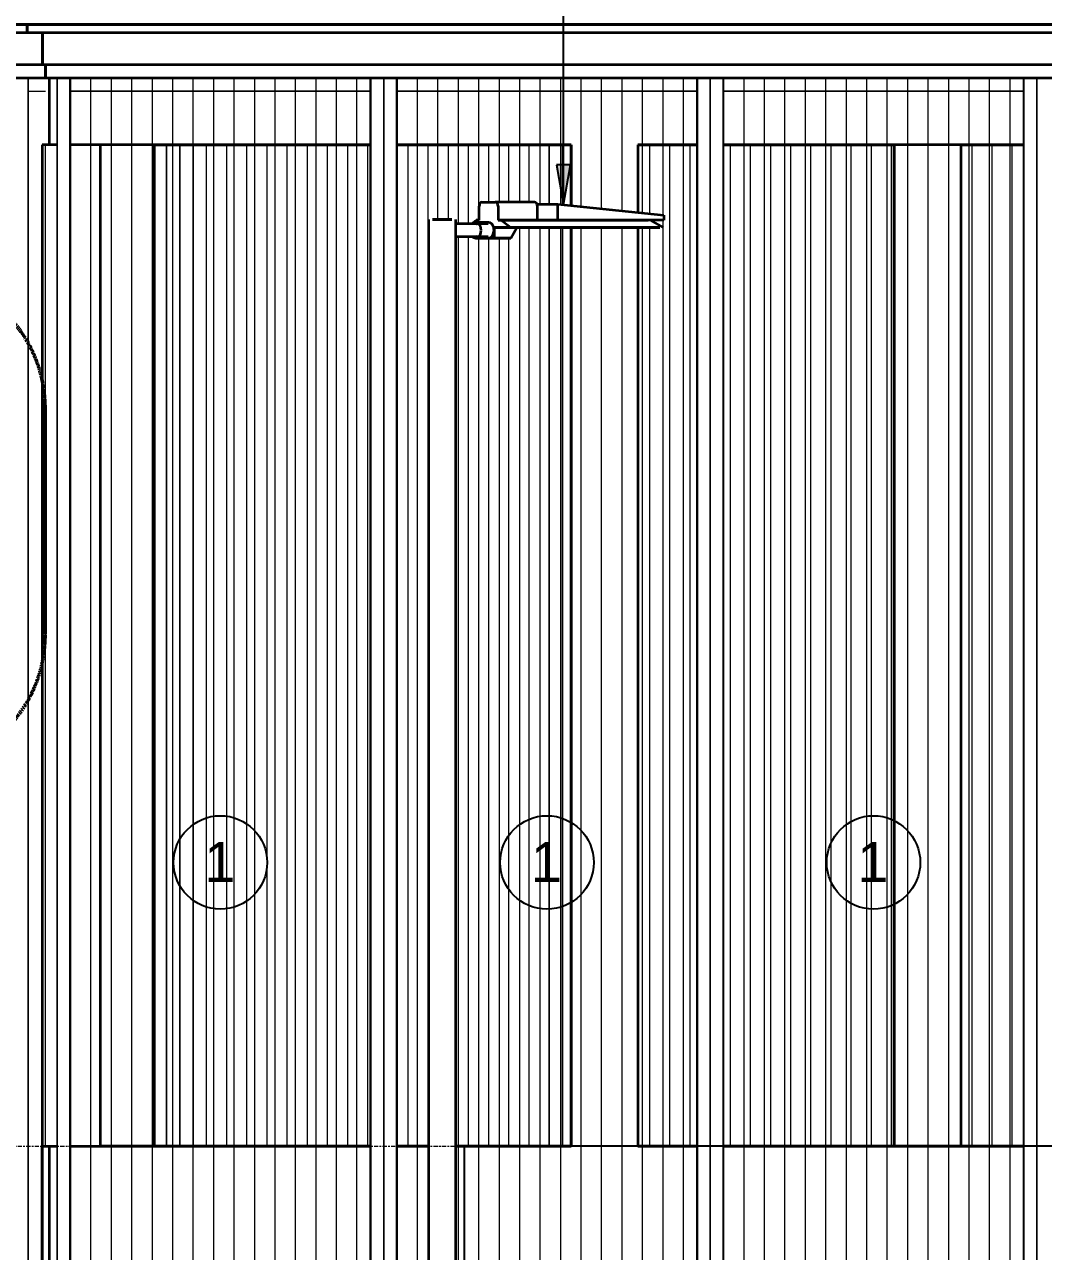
# Model space of a CAD drawing. Header units: millimetres. Extents: x 652554 to 1678317, y -308114 to 170803.
# Drawn here: x 749309 to 753122, y -91575 to -86981 of the extents above; entities that cross this region are included whole.
import ezdxf

# ---------------------------------------------------------------- set-up
doc = ezdxf.new("R2010")
doc.units = ezdxf.units.MM
doc.linetypes.add('Centre', pattern=[31.75, 6.35, -4.7625, 15.875, -4.7625])
doc.linetypes.add('DPA_Hidden 50', pattern=[3, 2, -1])
for name, color, linetype, lineweight in [('A-ANNO-IDEN', 7, 'Continuous', 25), ('A-DETL-GENF', 7, 'Continuous', 35), ('A-FLOR-LEVL', 7, 'Continuous', 9), ('A-GENM', 7, 'Continuous', 9), ('A-GLAZ-CURT', 7, 'Continuous', 9), ('A-GLAZ-CWMG', 7, 'Continuous', 35), ('E-LITE-EQPM', 7, 'Continuous', 35), ('S-BEAM', 7, 'Continuous', 35), ('S-COLS-E', 7, 'Continuous', 35)]:
    doc.layers.add(name, color=color, linetype=linetype, lineweight=lineweight)
doc.styles.add('Arial_2', font='arial.ttf', dxfattribs={"height": 3})

# ---------------------------------------------------------------- blocks, each defined once
blk = doc.blocks.new('PPL-C-AECM-1-PP19-SE-M3-0001_rvt-1-2241-01 ENTRANCE 2 ENLARGED ELEVATION 1')
at = {"layer": 'S-BEAM', "color": 7}
for p, q in [((-630114.3, 113500), (-630114.3, 113750)), ((-630114.3, 113500), (-630141.2, 113500)), ((-630085.4, 113500), (-630114.3, 113500)), ((-629825.6, 113500), (-630035.4, 113500)), ((-629924.7, 113500), (-630035.4, 113500)), ((-628913.4, 113500), (-629924.7, 113500)), ((-628913.4, 113500), (-629825.6, 113500)), ((-629722.3, 113500), (-628913.4, 113500)), ((-629722.3, 113500), (-629676.1, 113500)), ((-629576.1, 113500), (-628913.4, 113500)), ((-628161.9, 113500), (-628813.4, 113500)), ((-628161.9, 113500), (-628813.4, 113500)), ((-628813.4, 113500), (-628161.9, 113500)), ((-628813.4, 113500), (-628243.9, 113500)), ((-627691.4, 113500), (-627911.9, 113500)), ((-627691.4, 113500), (-627911.9, 113500)), ((-627911.9, 113500), (-627691.4, 113500)), ((-627911.9, 113500), (-627691.4, 113500)), ((-626469.4, 113500), (-627591.4, 113500)), ((-626469.4, 113500), (-627591.4, 113500)), ((-627591.4, 113500), (-626953.5, 113500)), ((-627591.4, 113500), (-626953.5, 113500)), ((-626703.5, 113500), (-626469.4, 113500)), ((-626703.5, 113500), (-626469.4, 113500)), ((-630141.2, 109750), (-630114.3, 109750)), ((-630141.2, 109300), (-630141.2, 109750)), ((-630114.3, 109750), (-630085.4, 109750)), ((-630114.3, 109300), (-630114.3, 109750)), ((-630035.4, 109750), (-629825.6, 109750)), ((-630035.4, 109750), (-629924.7, 109750)), ((-628913.4, 109750), (-629924.7, 109750)), ((-629825.6, 109750), (-628913.4, 109750)), ((-629676.1, 109750), (-629722.3, 109750)), ((-629722.3, 109750), (-628913.4, 109750)), ((-628913.4, 109750), (-629576.1, 109750)), ((-628695.3, 109750), (-628813.4, 109750)), ((-628813.4, 109750), (-628695.3, 109750)), ((-628813.4, 109750), (-628695.3, 109750)), ((-628695.3, 109750), (-628813.4, 109750)), ((-628243.9, 109750), (-628593.7, 109750)), ((-628593.7, 109750), (-628161.9, 109750)), ((-628593.7, 109750), (-628161.9, 109750)), ((-628161.9, 109750), (-628593.7, 109750)), ((-627911.9, 109750), (-627691.4, 109750)), ((-627691.4, 109750), (-627911.9, 109750)), ((-627691.4, 109750), (-627911.9, 109750)), ((-627911.9, 109750), (-627691.4, 109750)), ((-627591.4, 109750), (-626469.4, 109750)), ((-626469.4, 109750), (-627591.4, 109750)), ((-626953.5, 109750), (-627591.4, 109750)), ((-627591.4, 109750), (-626953.5, 109750)), ((-626469.4, 109750), (-626703.5, 109750)), ((-626703.5, 109750), (-626469.4, 109750))]:
    blk.add_line(p, q, dxfattribs=at)
at = {"layer": 'S-COLS-E', "color": 7}
for p, q in [((-630141.2, 113500), (-630141.2, 108635)), ((-629924.7, 113500), (-629924.7, 109750)), ((-629722.3, 113500), (-629722.3, 109750)), ((-629722.3, 113500), (-629722.3, 109750)), ((-628161.9, 113500), (-628161.9, 113271.9)), ((-628161.9, 113271.9), (-628161.9, 113500)), ((-627911.9, 113500), (-627911.9, 113245.8)), ((-627911.9, 113500), (-627911.9, 113245.8)), ((-626953.5, 113500), (-626953.5, 109750)), ((-626953.5, 109750), (-626953.5, 113500)), ((-626703.5, 113500), (-626703.5, 109750)), ((-626703.5, 113500), (-626703.5, 109750)), ((-628161.9, 113189.6), (-628161.9, 109750)), ((-628161.9, 109750), (-628161.9, 113189.6)), ((-627911.9, 113189.6), (-627911.9, 109750)), ((-627911.9, 113189.6), (-627911.9, 109750))]:
    blk.add_line(p, q, dxfattribs=at)
blk = doc.blocks.new('DPA_CP_Entrance Louver Grill Vertical Z - Louver Grill Vertical Z-V49-2241-01 ENTRANCE 2 ENLARGED ELEVATION 1')
at = {"layer": 'A-GLAZ-CURT', "color": 7}
for p, q in [((-630794.9, 113750), (-630193.6, 113750)), ((-630219.3, 113750), (-630195.3, 113750)), ((-630193.6, 113750), (-630218.6, 113750)), ((-630195.3, 113750), (-630193.6, 113750)), ((-630195.3, 113750), (-630195.3, 108575)), ((-630193.6, 113750), (-630193.6, 108575)), ((-630128.7, 113750), (-630193.6, 113750)), ((-630193.6, 113750), (-630193.6, 113700)), ((-630193.6, 113700), (-630128.7, 113700)), ((-630128.7, 109750), (-630128.7, 113500)), ((-630085.4, 109750), (-630085.4, 113500))]:
    blk.add_line(p, q, dxfattribs=at)
blk = doc.blocks.new('DPA_CP_Entrance Louver Grill Vertical Z - Louver Grill Vertical Z-18398831-2241-01 ENTRANCE 2 ENLARGED ELEVATION 1')
at = {"layer": 'A-GLAZ-CURT', "color": 7}
for p, q in [((-630085.4, 113750), (-630035.4, 113750)), ((-630085.4, 113750), (-630085.4, 108575)), ((-630035.4, 113750), (-630085.4, 113750)), ((-630085.4, 113750), (-630037.4, 113750)), ((-630085.4, 108575), (-630085.4, 113750)), ((-630085.4, 108575), (-630085.4, 113750)), ((-630085.4, 113700), (-630085.4, 113750)), ((-630085.4, 113750), (-630085.4, 113700)), ((-630085.4, 113750), (-628863.4, 113750)), ((-630085.4, 113750), (-628863.4, 113750)), ((-630037.4, 113750), (-630035.4, 113750)), ((-630037.4, 108575), (-630037.4, 113750)), ((-630037.4, 108575), (-630037.4, 113750)), ((-630035.4, 113750), (-630035.4, 108575)), ((-630035.4, 108575), (-630035.4, 113750)), ((-628913.4, 113750), (-628863.4, 113750)), ((-628913.4, 113750), (-628911.4, 113750)), ((-628863.4, 113750), (-628913.4, 113750)), ((-628913.4, 113750), (-628913.4, 108575)), ((-628913.4, 108575), (-628913.4, 113750)), ((-628911.4, 113750), (-628863.4, 113750)), ((-628911.4, 113750), (-628911.4, 108575)), ((-628911.4, 113750), (-628911.4, 108575)), ((-628863.4, 108575), (-628863.4, 113750)), ((-628863.4, 113750), (-628863.4, 108575)), ((-628863.4, 113750), (-628863.4, 108575)), ((-628863.4, 113700), (-628863.4, 113750)), ((-628863.4, 113750), (-628863.4, 113700)), ((-630035.4, 108635), (-630035.4, 113700)), ((-628913.4, 113700), (-630035.4, 113700)), ((-630035.4, 113700), (-628913.4, 113700)), ((-628913.4, 113700), (-628913.4, 108635)), ((-630085.4, 109750), (-630085.4, 113500)), ((-630035.4, 109750), (-630035.4, 113500)), ((-628913.4, 109750), (-628913.4, 113500)), ((-628863.4, 109750), (-628863.4, 113500))]:
    blk.add_line(p, q, dxfattribs=at)
blk = doc.blocks.new('DPA_CP_Entrance Louver Grill Vertical Z - Louver Grill Vertical Z-V94-2241-01 ENTRANCE 2 ENLARGED ELEVATION 1')
at = {"layer": 'A-GLAZ-CURT', "color": 7}
for p, q in [((-628863.4, 113750), (-628813.4, 113750)), ((-628863.4, 113750), (-628863.4, 108575)), ((-628813.4, 113750), (-628863.4, 113750)), ((-628863.4, 113750), (-628815.4, 113750)), ((-628863.4, 108575), (-628863.4, 113750)), ((-628863.4, 108575), (-628863.4, 113750)), ((-628863.4, 113700), (-628863.4, 113750)), ((-628863.4, 113750), (-628863.4, 113700)), ((-628863.4, 113750), (-627641.4, 113750)), ((-628863.4, 113750), (-627641.4, 113750)), ((-628815.4, 113750), (-628813.4, 113750)), ((-628815.4, 108575), (-628815.4, 113750)), ((-628815.4, 108575), (-628815.4, 113750)), ((-628813.4, 113750), (-628813.4, 108575)), ((-628813.4, 108575), (-628813.4, 113750)), ((-627691.4, 113750), (-627641.4, 113750)), ((-627691.4, 113750), (-627689.4, 113750)), ((-627641.4, 113750), (-627691.4, 113750)), ((-627691.4, 113750), (-627691.4, 108575)), ((-627691.4, 108575), (-627691.4, 113750)), ((-627689.4, 113750), (-627641.4, 113750)), ((-627689.4, 113750), (-627689.4, 108575)), ((-627689.4, 113750), (-627689.4, 108575)), ((-627641.4, 108575), (-627641.4, 113750)), ((-627641.4, 113750), (-627641.4, 108575)), ((-627641.4, 113750), (-627641.4, 108575)), ((-627641.4, 113700), (-627641.4, 113750)), ((-627641.4, 113750), (-627641.4, 113700)), ((-628813.4, 108635), (-628813.4, 113700)), ((-627691.4, 113700), (-628813.4, 113700)), ((-628813.4, 113700), (-627691.4, 113700)), ((-627691.4, 113700), (-627691.4, 108635)), ((-628863.4, 109750), (-628863.4, 113500)), ((-628813.4, 109750), (-628813.4, 113500)), ((-627691.4, 109750), (-627691.4, 113500)), ((-627641.4, 109750), (-627641.4, 113500))]:
    blk.add_line(p, q, dxfattribs=at)
blk = doc.blocks.new('DPA_CP_Entrance Louver Grill Vertical Z - Louver Grill Vertical Z-V95-2241-01 ENTRANCE 2 ENLARGED ELEVATION 1')
at = {"layer": 'A-GLAZ-CURT', "color": 7}
for p, q in [((-626419.4, 113750), (-626369.4, 113750)), ((-626419.4, 113750), (-626419.4, 108575)), ((-626369.4, 113750), (-626419.4, 113750)), ((-626419.4, 113750), (-626371.4, 113750)), ((-626419.4, 108575), (-626419.4, 113750)), ((-626419.4, 108575), (-626419.4, 113750)), ((-626419.4, 113700), (-626419.4, 113750)), ((-626419.4, 113750), (-626419.4, 113700)), ((-626419.4, 113750), (-625197.4, 113750)), ((-626419.4, 113750), (-625197.4, 113750)), ((-626419.4, 109750), (-626419.4, 113500))]:
    blk.add_line(p, q, dxfattribs=at)
blk = doc.blocks.new('GM_Louver Grill Vertical Z - Z Profile-V96-2241-01 ENTRANCE 2 ENLARGED ELEVATION 1')
at = {"layer": 'A-GENM', "color": 7}
blk.add_line((-629039.9, 108575), (-629039.9, 113750), dxfattribs=at)
blk = doc.blocks.new('GM_Louver Grill Vertical Z - Z Profile-V97-2241-01 ENTRANCE 2 ENLARGED ELEVATION 1')
at = {"layer": 'A-GENM', "color": 7}
for p, q in [((-627817.9, 113236), (-627817.9, 113750)), ((-627817.9, 108575), (-627817.9, 113217.1))]:
    blk.add_line(p, q, dxfattribs=at)
blk = doc.blocks.new('GM_Louver Grill Vertical Z - Z Profile-V98-2241-01 ENTRANCE 2 ENLARGED ELEVATION 1')
at = {"layer": 'A-GENM', "color": 7}
for p, q in [((-627894.5, 113244), (-627894.5, 113750)), ((-627894.5, 108575), (-627894.5, 113189.6))]:
    blk.add_line(p, q, dxfattribs=at)
blk = doc.blocks.new('GM_Louver Grill Vertical Z - Z Profile-V99-2241-01 ENTRANCE 2 ENLARGED ELEVATION 1')
at = {"layer": 'A-GENM', "color": 7}
for p, q in [((-627971.1, 113252), (-627971.1, 113750)), ((-627971.1, 108575), (-627971.1, 113189.6))]:
    blk.add_line(p, q, dxfattribs=at)
blk = doc.blocks.new('GM_Louver Grill Vertical Z - Z Profile-V100-2241-01 ENTRANCE 2 ENLARGED ELEVATION 1')
at = {"layer": 'A-GENM', "color": 7}
for p, q in [((-628047.7, 113260), (-628047.7, 113750)), ((-628047.7, 108575), (-628047.7, 113189.6))]:
    blk.add_line(p, q, dxfattribs=at)
blk = doc.blocks.new('GM_Louver Grill Vertical Z - Z Profile-V101-2241-01 ENTRANCE 2 ENLARGED ELEVATION 1')
at = {"layer": 'A-GENM', "color": 7}
for p, q in [((-628124.2, 113268), (-628124.2, 113750)), ((-628124.2, 108575), (-628124.2, 113189.6))]:
    blk.add_line(p, q, dxfattribs=at)
blk = doc.blocks.new('GM_Louver Grill Vertical Z - Z Profile-V102-2241-01 ENTRANCE 2 ENLARGED ELEVATION 1')
at = {"layer": 'A-GENM', "color": 7}
for p, q in [((-628200.8, 113276), (-628200.8, 113750)), ((-628200.8, 108575), (-628200.8, 113189.6))]:
    blk.add_line(p, q, dxfattribs=at)
blk = doc.blocks.new('GM_Louver Grill Vertical Z - Z Profile-V103-2241-01 ENTRANCE 2 ENLARGED ELEVATION 1')
at = {"layer": 'A-GENM', "color": 7}
for p, q in [((-628277.4, 113277.1), (-628277.4, 113750)), ((-628277.4, 108575), (-628277.4, 113189.6))]:
    blk.add_line(p, q, dxfattribs=at)
blk = doc.blocks.new('GM_Louver Grill Vertical Z - Z Profile-V104-2241-01 ENTRANCE 2 ENLARGED ELEVATION 1')
at = {"layer": 'A-GENM', "color": 7}
for p, q in [((-628353.9, 113285.1), (-628353.9, 113750)), ((-628353.9, 108575), (-628353.9, 113189.6))]:
    blk.add_line(p, q, dxfattribs=at)
blk = doc.blocks.new('GM_Louver Grill Vertical Z - Z Profile-V105-2241-01 ENTRANCE 2 ENLARGED ELEVATION 1')
at = {"layer": 'A-GENM', "color": 7}
for p, q in [((-628430.5, 113285), (-628430.5, 113750)), ((-628430.5, 108575), (-628430.5, 113150.6))]:
    blk.add_line(p, q, dxfattribs=at)
blk = doc.blocks.new('GM_Louver Grill Vertical Z - Z Profile-V106-2241-01 ENTRANCE 2 ENLARGED ELEVATION 1')
at = {"layer": 'A-GENM', "color": 7}
for p, q in [((-628507.1, 113217.1), (-628507.1, 113750)), ((-628507.1, 108575), (-628507.1, 113150.6))]:
    blk.add_line(p, q, dxfattribs=at)
blk = doc.blocks.new('GM_Louver Grill Vertical Z - Z Profile-V107-2241-01 ENTRANCE 2 ENLARGED ELEVATION 1')
at = {"layer": 'A-GENM', "color": 7}
for p, q in [((-628583.6, 113203.7), (-628583.6, 113750)), ((-628583.6, 108575), (-628583.6, 113155.8))]:
    blk.add_line(p, q, dxfattribs=at)
blk = doc.blocks.new('GM_Louver Grill Vertical Z - Z Profile-V108-2241-01 ENTRANCE 2 ENLARGED ELEVATION 1')
at = {"layer": 'A-GENM', "color": 7}
blk.add_line((-628660.2, 113220), (-628660.2, 113750), dxfattribs=at)
blk = doc.blocks.new('DPA_CP_Entrance Louver Grill Vertical Z - Louver Grill Vertical Z-V111-2241-01 ENTRANCE 2 ENLARGED ELEVATION 1')
at = {"layer": 'A-GLAZ-CURT', "color": 7}
for p, q in [((-628193.9, 113275.3), (-628193.9, 113500)), ((-628193.9, 113275.3), (-628193.9, 113500)), ((-628193.9, 113500), (-628193.9, 113275.3)), ((-628193.9, 113500), (-628193.9, 113275.3)), ((-628193.9, 109750), (-628193.9, 113189.6)), ((-628193.9, 109750), (-628193.9, 113189.6)), ((-628193.9, 113189.6), (-628193.9, 109750)), ((-628193.9, 113189.6), (-628193.9, 109750))]:
    blk.add_line(p, q, dxfattribs=at)
blk = doc.blocks.new('DPA_CP_Entrance Louver Grill Vertical Z - Louver Grill Vertical Z-V112-2241-01 ENTRANCE 2 ENLARGED ELEVATION 1')
at = {"layer": 'A-GLAZ-CURT', "color": 7}
for p, q in [((-629626.1, 109750), (-629626.1, 113500)), ((-629626.1, 109750), (-629626.1, 113500)), ((-629626.1, 113500), (-629626.1, 109750)), ((-629626.1, 113500), (-629626.1, 109750)), ((-629576.1, 113500), (-629576.1, 109750)), ((-629576.1, 109750), (-629576.1, 113500)), ((-629576.1, 113500), (-629576.1, 109750)), ((-629576.1, 109750), (-629576.1, 113500)), ((-628243.9, 113277.1), (-628243.9, 113500)), ((-628243.9, 113277.1), (-628243.9, 113500)), ((-628243.9, 113500), (-628243.9, 113277.1)), ((-628243.9, 113277.1), (-628243.9, 113500)), ((-628193.9, 113500), (-628193.9, 113275.3)), ((-628193.9, 113275.3), (-628193.9, 113500)), ((-628193.9, 113275.3), (-628193.9, 113500)), ((-628193.9, 113275.3), (-628193.9, 113500)), ((-628243.9, 109750), (-628243.9, 113189.6)), ((-628243.9, 109750), (-628243.9, 113189.6)), ((-628243.9, 113189.6), (-628243.9, 109750)), ((-628243.9, 109750), (-628243.9, 113189.6)), ((-628193.9, 113189.6), (-628193.9, 109750)), ((-628193.9, 109750), (-628193.9, 113189.6)), ((-628193.9, 109750), (-628193.9, 113189.6)), ((-628193.9, 109750), (-628193.9, 113189.6))]:
    blk.add_line(p, q, dxfattribs=at)
blk = doc.blocks.new('DPA_CP_Entrance Louver Grill Vertical Z - Louver Grill Vertical Z-V113-2241-01 ENTRANCE 2 ENLARGED ELEVATION 1')
at = {"layer": 'A-GLAZ-CURT', "color": 7}
for p, q in [((-629676.1, 109750), (-629676.1, 113500)), ((-629676.1, 109750), (-629676.1, 113500)), ((-629676.1, 113500), (-629676.1, 109750)), ((-629676.1, 109750), (-629676.1, 113500)), ((-629626.1, 113500), (-629626.1, 109750)), ((-629626.1, 109750), (-629626.1, 113500)), ((-629626.1, 109750), (-629626.1, 113500)), ((-629626.1, 109750), (-629626.1, 113500))]:
    blk.add_line(p, q, dxfattribs=at)
blk = doc.blocks.new('GM_Louver Grill Vertical Z - Z Profile-V115-2241-01 ENTRANCE 2 ENLARGED ELEVATION 1')
at = {"layer": 'A-GENM', "color": 7}
blk.add_line((-626510.9, 109750), (-626510.9, 113500), dxfattribs=at)
blk = doc.blocks.new('GM_Louver Grill Vertical Z - Z Profile-V116-2241-01 ENTRANCE 2 ENLARGED ELEVATION 1')
at = {"layer": 'A-GENM', "color": 7}
for p, q in [((-627867.7, 113241.2), (-627867.7, 113500)), ((-627867.7, 109750), (-627867.7, 113189.6))]:
    blk.add_line(p, q, dxfattribs=at)
blk = doc.blocks.new('GM_Louver Grill Vertical Z - Z Profile-V117-2241-01 ENTRANCE 2 ENLARGED ELEVATION 1')
at = {"layer": 'A-GENM', "color": 7}
blk.add_line((-628621.1, 113220), (-628621.1, 113500), dxfattribs=at)
blk = doc.blocks.new('GM_Louver Grill Vertical Z - Z Profile-V118-2241-01 ENTRANCE 2 ENLARGED ELEVATION 1')
at = {"layer": 'A-GENM', "color": 7}
for p, q in [((-628545.6, 113203.7), (-628545.6, 113500)), ((-628545.6, 109750), (-628545.6, 113155.8))]:
    blk.add_line(p, q, dxfattribs=at)
blk = doc.blocks.new('GM_Louver Grill Vertical Z - Z Profile-V119-2241-01 ENTRANCE 2 ENLARGED ELEVATION 1')
at = {"layer": 'A-GENM', "color": 7}
for p, q in [((-628470.2, 113285.1), (-628470.2, 113500)), ((-628470.2, 109750), (-628470.2, 113150.6))]:
    blk.add_line(p, q, dxfattribs=at)
blk = doc.blocks.new('GM_Louver Grill Vertical Z - Z Profile-V120-2241-01 ENTRANCE 2 ENLARGED ELEVATION 1')
at = {"layer": 'A-GENM', "color": 7}
for p, q in [((-628319.4, 113285.1), (-628319.4, 113500)), ((-628319.4, 109750), (-628319.4, 113189.6))]:
    blk.add_line(p, q, dxfattribs=at)
blk = doc.blocks.new('GM_Louver Grill Vertical Z - Z Profile-V121-2241-01 ENTRANCE 2 ENLARGED ELEVATION 1')
at = {"layer": 'A-GENM', "color": 7}
for p, q in [((-628243.9, 113277.1), (-628243.9, 113500)), ((-628243.9, 109750), (-628243.9, 113189.6))]:
    blk.add_line(p, q, dxfattribs=at)
blk = doc.blocks.new('Rectangular Mullion - Entrance Louver Top-12064531-2241-01 ENTRANCE 2 ENLARGED ELEVATION 1')
at = {"layer": 'A-GLAZ-CWMG', "color": 7}
for p, q in [((-631058.3, 113950), (-629626.1, 113950)), ((-629626.1, 113950), (-631058.3, 113950))]:
    blk.add_line(p, q, dxfattribs=at)
blk = doc.blocks.new('Rectangular Mullion - Entrance Louver Top-12057896-2241-01 ENTRANCE 2 ENLARGED ELEVATION 1')
at = {"layer": 'A-GLAZ-CWMG', "color": 7}
for p, q in [((-630197.9, 113950), (-630855.5, 113950)), ((-630621.7, 113950), (-630042.1, 113950)), ((-630197.9, 113920), (-630197.9, 113950)), ((-630855.5, 113920), (-630197.9, 113920)), ((-630768.9, 113920), (-630140.2, 113920)), ((-630140.2, 113800), (-630140.2, 113920)), ((-630768.9, 113800), (-630140.2, 113800)), ((-630751.6, 113800), (-630128.7, 113800)), ((-630128.7, 113750), (-630128.7, 113800)), ((-630751.6, 113750), (-630128.7, 113750))]:
    blk.add_line(p, q, dxfattribs=at)
blk = doc.blocks.new('Rectangular Mullion - Entrance Louver Top-12057902-2241-01 ENTRANCE 2 ENLARGED ELEVATION 1')
at = {"layer": 'A-GLAZ-CWMG', "color": 7}
for p, q in [((-626419.4, 113950), (-627641.4, 113950)), ((-627641.4, 113950), (-626419.4, 113950)), ((-627641.4, 113920), (-626419.4, 113920)), ((-627641.4, 113920), (-626419.4, 113920)), ((-627641.4, 113800), (-626419.4, 113800)), ((-627641.4, 113800), (-626419.4, 113800)), ((-627641.4, 113750), (-626419.4, 113750))]:
    blk.add_line(p, q, dxfattribs=at)
blk = doc.blocks.new('Rectangular Mullion - Entrance Louver Top-12057897-2241-01 ENTRANCE 2 ENLARGED ELEVATION 1')
at = {"layer": 'A-GLAZ-CWMG', "color": 7}
for p, q in [((-628863.4, 113950), (-630197.9, 113950)), ((-630197.9, 113950), (-630197.9, 113920)), ((-630042.1, 113950), (-628863.4, 113950)), ((-630197.9, 113920), (-628863.4, 113920)), ((-630140.2, 113920), (-628863.4, 113920)), ((-630140.2, 113920), (-630140.2, 113800)), ((-630140.2, 113800), (-628863.4, 113800)), ((-630128.7, 113800), (-628863.4, 113800)), ((-630128.7, 113800), (-630128.7, 113750)), ((-630128.7, 113750), (-628863.4, 113750))]:
    blk.add_line(p, q, dxfattribs=at)
blk = doc.blocks.new('Rectangular Mullion - Entrance Louver Top-12058039-2241-01 ENTRANCE 2 ENLARGED ELEVATION 1')
at = {"layer": 'A-GLAZ-CWMG', "color": 7}
for p, q in [((-625002.4, 113950), (-626419.4, 113950)), ((-626419.4, 113950), (-625272.4, 113950)), ((-625002.4, 113920), (-625002.4, 113950)), ((-626419.4, 113920), (-625002.4, 113920)), ((-626419.4, 113920), (-625102.4, 113920)), ((-625102.4, 113800), (-625102.4, 113920)), ((-626419.4, 113800), (-625102.4, 113800)), ((-626419.4, 113800), (-625122.4, 113800)), ((-625122.4, 113750), (-625122.4, 113800)), ((-626419.4, 113750), (-625122.4, 113750))]:
    blk.add_line(p, q, dxfattribs=at)
blk = doc.blocks.new('ACM_L14 - LED Street Light Luminaire with Wide Light - PRA4-CB-8-17314108-2241-01 ENTRANCE 2 ENLARGED ELEVATION 1')
at = {"layer": 'E-LITE-EQPM', "color": 7}
for p, q in [((-628506.3, 113217.1), (-628506.3, 113270.1)), ((-628495.6, 113285.1), (-628446.1, 113285.1)), ((-628298.8, 113285.1), (-628446.1, 113285.1)), ((-628435.5, 113270.1), (-628435.5, 113217.1)), ((-628298.8, 113285.1), (-628348.3, 113285.1)), ((-628289.5, 113277.1), (-628211.1, 113277.1)), ((-628288.2, 113217.1), (-628288.2, 113270.1)), ((-628211.1, 113217.1), (-628211.1, 113277.1)), ((-628211.1, 113277.1), (-627815.2, 113235.7)), ((-628695.3, 113220), (-628695.3, 101320)), ((-628608.6, 113220), (-628680.4, 113220)), ((-628680.4, 113220), (-628608.6, 113220)), ((-628593.7, 101320), (-628593.7, 113220)), ((-628472.9, 113203.8), (-628593.7, 113203.8)), ((-628534.3, 113203.7), (-628516.9, 113217.1)), ((-628470.9, 113208.6), (-628519, 113208.6)), ((-628506.3, 113217.1), (-628516.9, 113217.1)), ((-628516.9, 113217.1), (-628506.3, 113217.1)), ((-628435.5, 113217.1), (-628358.9, 113217.1)), ((-628288.2, 113217.1), (-628435.5, 113217.1)), ((-628302.6, 113217.1), (-628435.5, 113217.1)), ((-628435.5, 113217.1), (-628424.9, 113217.1)), ((-628211.1, 113217.1), (-628435.5, 113217.1)), ((-628435.5, 113217.1), (-628040, 113217.1)), ((-628388.9, 113189.6), (-628424.9, 113217.1)), ((-628424.9, 113217.1), (-628210.7, 113217.1)), ((-628358.9, 113217.1), (-628288.2, 113217.1)), ((-628249.7, 113217.1), (-628302.6, 113217.1)), ((-628238.1, 113217.1), (-628249.7, 113217.1)), ((-628012, 113217.1), (-628238.1, 113217.1)), ((-627815.2, 113217.1), (-628211.1, 113217.1)), ((-628210.7, 113217.1), (-628119.6, 113217.1)), ((-628119.6, 113217.1), (-628099.6, 113217.1)), ((-628099.6, 113217.1), (-627873.4, 113217.1)), ((-627815.2, 113217.1), (-628040, 113217.1)), ((-627976.6, 113217.1), (-628012, 113217.1)), ((-627873.4, 113217.1), (-627976.6, 113217.1)), ((-627873.4, 113217.1), (-627873.4, 113217.1)), ((-627866.1, 113217.1), (-627817.1, 113189.6)), ((-627815.2, 113235.7), (-627815.2, 113217.1)), ((-628593.7, 113155.8), (-628472.9, 113155.8)), ((-628388.9, 113189.6), (-628451.6, 113189.6)), ((-628451.6, 113189.6), (-628407.3, 113189.6)), ((-628449.7, 113189.6), (-628451.6, 113189.6)), ((-628451, 113189.6), (-628400.8, 113189.6)), ((-628364.8, 113189.6), (-628449.7, 113189.6)), ((-628449.7, 113189.6), (-628449.7, 113150.6)), ((-628364.8, 113189.6), (-628407.3, 113189.6)), ((-628400.8, 113189.6), (-628382, 113189.6)), ((-628309.1, 113189.6), (-628388.9, 113189.6)), ((-628388, 113150.6), (-628364.8, 113189.6)), ((-628382, 113189.6), (-628055.1, 113189.6)), ((-628046.6, 113189.6), (-628371.2, 113189.6)), ((-628371.2, 113189.6), (-628371.2, 113189.6)), ((-628371.2, 113189.6), (-628242.4, 113189.6)), ((-628188.4, 113189.6), (-628309.1, 113189.6)), ((-628242.4, 113189.6), (-628168.7, 113189.6)), ((-628157.2, 113189.6), (-628188.4, 113189.6)), ((-628168.7, 113189.6), (-627844.4, 113189.6)), ((-627830.3, 113189.6), (-628157.2, 113189.6)), ((-628055.1, 113189.6), (-627991.5, 113189.6)), ((-628000, 113189.6), (-628046.6, 113189.6)), ((-627844.4, 113189.6), (-628000, 113189.6)), ((-627991.5, 113189.6), (-627830.3, 113189.6)), ((-627844.4, 113189.6), (-627844.4, 113189.6)), ((-627830.3, 113189.6), (-627830.3, 113189.6)), ((-628519, 113150.6), (-628470.9, 113150.6)), ((-628430.4, 113150.6), (-628470.9, 113150.6)), ((-628470.9, 113150.6), (-628449.7, 113150.6)), ((-628449.7, 113150.6), (-628388, 113150.6)), ((-628388, 113150.6), (-628430.4, 113150.6))]:
    blk.add_line(p, q, dxfattribs=at)
for centre, major_axis, start_param, end_param in [((-628495.6, 113270.1), (0, 15), 0, 1.570796), ((-628446.1, 113270.1), (0, 15), 4.712389, 6.283185), ((-628298.8, 113270.1), (0, 15), 4.712389, 6.283185), ((-628519, 113179.6), (0, 29), 4.712389, 6.860553), ((-628519, 113179.6), (0, 24), 5.941426, 6.077178), ((-628470.9, 113179.6), (0, 29), 5.064444, 6.283185), ((-628519, 113179.6), (0, 29), 2.544475, 4.712389), ((-628519, 113179.6), (0, 24), 3.084466, 3.198659), ((-628519, 113179.6), (0, 24), 3.271787, 3.554643), ((-628470.9, 113179.6), (0, 29), 3.141593, 4.712389), ((-628470.9, 113179.6), (0, 29), 4.712389, 5.064444)]:
    blk.add_ellipse(centre, major_axis=major_axis, ratio=0.707107, start_param=start_param, end_param=end_param, dxfattribs=at)
blk = doc.blocks.new('DPA_AN_Callout - DPA_AN_Callout-15543813-2241-01 ENTRANCE 2 ENLARGED ELEVATION 1')
at = {"layer": 'A-DETL-GENF', "color": 7, "linetype": 'DPA_Hidden 50', "lineweight": 50}
blk.add_arc((-629818.7, 113808.8), 500, 90, 180, dxfattribs=at)
blk = doc.blocks.new('DPA_AN_Callout - DPA_AN_Callout-15542933-2241-01 ENTRANCE 2 ENLARGED ELEVATION 1')
at = {"layer": 'A-DETL-GENF', "color": 7, "lineweight": 25}
for p in [(-628560.7, 105810), (-622668.8, 109750)]:
    blk.add_line(p, (-628560.7, 109750), dxfattribs=at)
blk = doc.blocks.new('DPA_AN_Callout - DPA_AN_Callout-15609961-2241-01 ENTRANCE 2 ENLARGED ELEVATION 1')
at = {"layer": 'A-DETL-GENF', "color": 7, "linetype": 'DPA_Hidden 50', "lineweight": 50}
blk.add_line((-630130.7, 112513.6), (-630130.7, 111664.4), dxfattribs=at)
for centre, start, end in [((-630630.7, 112513.6), 0, 90), ((-630630.7, 111664.4), 270, 0)]:
    blk.add_arc(centre, 500, start, end, dxfattribs=at)
blk = doc.blocks.new('DPA_TAG_Multi Tags_Specific - Exterior-18332815-2241-01 ENTRANCE 2 ENLARGED ELEVATION 1')
at = {"layer": 'A-ANNO-IDEN', "color": 7}
blk.add_circle((-633898.2, 114308.8), 175, dxfattribs=at)

msp = doc.modelspace()

# ---------------------------------------------------------------- hatches: boundary and pattern name
at = {"layer": 'A-ANNO-IDEN'}
msp.add_hatch(color=7, dxfattribs=at).paths.add_polyline_path([(751325.8524, -87656.4051), (751352.3014, -87506.4051), (751299.4033, -87506.4051)])

# ---------------------------------------------------------------- linework, layer by layer
at = {"layer": 'A-ANNO-IDEN', "color": 7}
for p, q in [((751325.8524, -87656.4051), (751325.8524, -86797.216)), ((751352.3014, -87506.4051), (751299.4033, -87506.4051)), ((751299.4033, -87506.4051), (751325.8524, -87656.4051)), ((751325.8524, -87656.4051), (751352.3014, -87506.4051))]:
    msp.add_line(p, q, dxfattribs=at)
at = {"layer": 'A-FLOR-LEVL', "color": 7, "linetype": 'Centre'}
msp.add_line((741176.3131, -91181.019), (763874.9509, -91181.019), dxfattribs=at)

# ---------------------------------------------------------------- block references
at = {"color": 7, "lineweight": 5}
msp.add_blockref('PPL-C-AECM-1-PP19-SE-M3-0001_rvt-1-2241-01 ENTRANCE 2 ENLARGED ELEVATION 1', (1379516.5465, -200931.019), dxfattribs=at)
at = {"layer": 'A-ANNO-IDEN', "color": 7}
for p in [(1383940.3481, -204427.3224), (1385162.3455, -204427.3224), (1386384.3429, -204427.3224)]:
    msp.add_blockref('DPA_TAG_Multi Tags_Specific - Exterior-18332815-2241-01 ENTRANCE 2 ENLARGED ELEVATION 1', p, dxfattribs=at)
at = {"layer": 'A-DETL-GENF', "color": 7}
for name in ['DPA_AN_Callout - DPA_AN_Callout-15609961-2241-01 ENTRANCE 2 ENLARGED ELEVATION 1', 'DPA_AN_Callout - DPA_AN_Callout-15543813-2241-01 ENTRANCE 2 ENLARGED ELEVATION 1', 'DPA_AN_Callout - DPA_AN_Callout-15542933-2241-01 ENTRANCE 2 ENLARGED ELEVATION 1']:
    msp.add_blockref(name, (1379516.5465, -200931.019), dxfattribs=at)
at = {"layer": 'A-GENM', "color": 7}
for name, p in [('GM_Louver Grill Vertical Z - Z Profile-V96-2241-01 ENTRANCE 2 ENLARGED ELEVATION 1', (1378521.1203, -200931.019)), ('GM_Louver Grill Vertical Z - Z Profile-V96-2241-01 ENTRANCE 2 ENLARGED ELEVATION 1', (1378597.6916, -200931.019)), ('GM_Louver Grill Vertical Z - Z Profile-V96-2241-01 ENTRANCE 2 ENLARGED ELEVATION 1', (1378674.2628, -200931.019)), ('GM_Louver Grill Vertical Z - Z Profile-V96-2241-01 ENTRANCE 2 ENLARGED ELEVATION 1', (1378750.834, -200931.019)), ('GM_Louver Grill Vertical Z - Z Profile-V96-2241-01 ENTRANCE 2 ENLARGED ELEVATION 1', (1378827.4053, -200931.019)), ('GM_Louver Grill Vertical Z - Z Profile-V96-2241-01 ENTRANCE 2 ENLARGED ELEVATION 1', (1378903.9765, -200931.019)), ('GM_Louver Grill Vertical Z - Z Profile-V96-2241-01 ENTRANCE 2 ENLARGED ELEVATION 1', (1378980.5478, -200931.019)), ('GM_Louver Grill Vertical Z - Z Profile-V96-2241-01 ENTRANCE 2 ENLARGED ELEVATION 1', (1379057.119, -200931.019)), ('GM_Louver Grill Vertical Z - Z Profile-V96-2241-01 ENTRANCE 2 ENLARGED ELEVATION 1', (1379133.6902, -200931.019)), ('GM_Louver Grill Vertical Z - Z Profile-V96-2241-01 ENTRANCE 2 ENLARGED ELEVATION 1', (1379210.2615, -200931.019)), ('GM_Louver Grill Vertical Z - Z Profile-V96-2241-01 ENTRANCE 2 ENLARGED ELEVATION 1', (1379286.8327, -200931.019)), ('GM_Louver Grill Vertical Z - Z Profile-V96-2241-01 ENTRANCE 2 ENLARGED ELEVATION 1', (1379363.404, -200931.019)), ('GM_Louver Grill Vertical Z - Z Profile-V96-2241-01 ENTRANCE 2 ENLARGED ELEVATION 1', (1379439.9752, -200931.019)), ('GM_Louver Grill Vertical Z - Z Profile-V96-2241-01 ENTRANCE 2 ENLARGED ELEVATION 1', (1379516.5465, -200931.019)), ('GM_Louver Grill Vertical Z - Z Profile-V96-2241-01 ENTRANCE 2 ENLARGED ELEVATION 1', (1379593.1177, -200931.019)), ('GM_Louver Grill Vertical Z - Z Profile-V96-2241-01 ENTRANCE 2 ENLARGED ELEVATION 1', (1379743.1177, -200931.019)), ('GM_Louver Grill Vertical Z - Z Profile-V96-2241-01 ENTRANCE 2 ENLARGED ELEVATION 1', (1379819.6889, -200931.019)), ('GM_Louver Grill Vertical Z - Z Profile-V108-2241-01 ENTRANCE 2 ENLARGED ELEVATION 1', (1379516.5465, -200931.019)), ('GM_Louver Grill Vertical Z - Z Profile-V107-2241-01 ENTRANCE 2 ENLARGED ELEVATION 1', (1379516.5465, -200931.019)), ('GM_Louver Grill Vertical Z - Z Profile-V106-2241-01 ENTRANCE 2 ENLARGED ELEVATION 1', (1379516.5465, -200931.019)), ('GM_Louver Grill Vertical Z - Z Profile-V105-2241-01 ENTRANCE 2 ENLARGED ELEVATION 1', (1379516.5465, -200931.019)), ('GM_Louver Grill Vertical Z - Z Profile-V104-2241-01 ENTRANCE 2 ENLARGED ELEVATION 1', (1379516.5465, -200931.019)), ('GM_Louver Grill Vertical Z - Z Profile-V103-2241-01 ENTRANCE 2 ENLARGED ELEVATION 1', (1379516.5465, -200931.019)), ('GM_Louver Grill Vertical Z - Z Profile-V102-2241-01 ENTRANCE 2 ENLARGED ELEVATION 1', (1379516.5465, -200931.019)), ('GM_Louver Grill Vertical Z - Z Profile-V101-2241-01 ENTRANCE 2 ENLARGED ELEVATION 1', (1379516.5465, -200931.019)), ('GM_Louver Grill Vertical Z - Z Profile-V100-2241-01 ENTRANCE 2 ENLARGED ELEVATION 1', (1379516.5465, -200931.019)), ('GM_Louver Grill Vertical Z - Z Profile-V99-2241-01 ENTRANCE 2 ENLARGED ELEVATION 1', (1379516.5465, -200931.019)), ('GM_Louver Grill Vertical Z - Z Profile-V98-2241-01 ENTRANCE 2 ENLARGED ELEVATION 1', (1379516.5465, -200931.019)), ('GM_Louver Grill Vertical Z - Z Profile-V97-2241-01 ENTRANCE 2 ENLARGED ELEVATION 1', (1379516.5465, -200931.019)), ('GM_Louver Grill Vertical Z - Z Profile-V96-2241-01 ENTRANCE 2 ENLARGED ELEVATION 1', (1380815.1151, -200931.019)), ('GM_Louver Grill Vertical Z - Z Profile-V96-2241-01 ENTRANCE 2 ENLARGED ELEVATION 1', (1380965.1151, -200931.019)), ('GM_Louver Grill Vertical Z - Z Profile-V96-2241-01 ENTRANCE 2 ENLARGED ELEVATION 1', (1381041.6863, -200931.019)), ('GM_Louver Grill Vertical Z - Z Profile-V96-2241-01 ENTRANCE 2 ENLARGED ELEVATION 1', (1381118.2576, -200931.019)), ('GM_Louver Grill Vertical Z - Z Profile-V96-2241-01 ENTRANCE 2 ENLARGED ELEVATION 1', (1381194.8288, -200931.019)), ('GM_Louver Grill Vertical Z - Z Profile-V96-2241-01 ENTRANCE 2 ENLARGED ELEVATION 1', (1381271.4001, -200931.019)), ('GM_Louver Grill Vertical Z - Z Profile-V96-2241-01 ENTRANCE 2 ENLARGED ELEVATION 1', (1381347.9713, -200931.019)), ('GM_Louver Grill Vertical Z - Z Profile-V96-2241-01 ENTRANCE 2 ENLARGED ELEVATION 1', (1381424.5425, -200931.019)), ('GM_Louver Grill Vertical Z - Z Profile-V96-2241-01 ENTRANCE 2 ENLARGED ELEVATION 1', (1381501.1138, -200931.019)), ('GM_Louver Grill Vertical Z - Z Profile-V96-2241-01 ENTRANCE 2 ENLARGED ELEVATION 1', (1381577.685, -200931.019)), ('GM_Louver Grill Vertical Z - Z Profile-V96-2241-01 ENTRANCE 2 ENLARGED ELEVATION 1', (1381654.2563, -200931.019)), ('GM_Louver Grill Vertical Z - Z Profile-V96-2241-01 ENTRANCE 2 ENLARGED ELEVATION 1', (1381730.8275, -200931.019)), ('GM_Louver Grill Vertical Z - Z Profile-V96-2241-01 ENTRANCE 2 ENLARGED ELEVATION 1', (1381807.3988, -200931.019)), ('GM_Louver Grill Vertical Z - Z Profile-V96-2241-01 ENTRANCE 2 ENLARGED ELEVATION 1', (1381883.97, -200931.019)), ('GM_Louver Grill Vertical Z - Z Profile-V96-2241-01 ENTRANCE 2 ENLARGED ELEVATION 1', (1381960.5412, -200931.019)), ('GM_Louver Grill Vertical Z - Z Profile-V96-2241-01 ENTRANCE 2 ENLARGED ELEVATION 1', (1382037.1125, -200931.019)), ('GM_Louver Grill Vertical Z - Z Profile-V115-2241-01 ENTRANCE 2 ENLARGED ELEVATION 1', (1376351.3154, -200931.019)), ('GM_Louver Grill Vertical Z - Z Profile-V115-2241-01 ENTRANCE 2 ENLARGED ELEVATION 1', (1376501.3154, -200931.019)), ('GM_Louver Grill Vertical Z - Z Profile-V115-2241-01 ENTRANCE 2 ENLARGED ELEVATION 1', (1376576.7384, -200931.019)), ('GM_Louver Grill Vertical Z - Z Profile-V115-2241-01 ENTRANCE 2 ENLARGED ELEVATION 1', (1376652.1615, -200931.019)), ('GM_Louver Grill Vertical Z - Z Profile-V115-2241-01 ENTRANCE 2 ENLARGED ELEVATION 1', (1376727.5846, -200931.019)), ('GM_Louver Grill Vertical Z - Z Profile-V115-2241-01 ENTRANCE 2 ENLARGED ELEVATION 1', (1376803.0077, -200931.019)), ('GM_Louver Grill Vertical Z - Z Profile-V115-2241-01 ENTRANCE 2 ENLARGED ELEVATION 1', (1376878.4308, -200931.019)), ('GM_Louver Grill Vertical Z - Z Profile-V115-2241-01 ENTRANCE 2 ENLARGED ELEVATION 1', (1376953.8539, -200931.019)), ('GM_Louver Grill Vertical Z - Z Profile-V115-2241-01 ENTRANCE 2 ENLARGED ELEVATION 1', (1377029.277, -200931.019)), ('GM_Louver Grill Vertical Z - Z Profile-V115-2241-01 ENTRANCE 2 ENLARGED ELEVATION 1', (1377104.7001, -200931.019)), ('GM_Louver Grill Vertical Z - Z Profile-V115-2241-01 ENTRANCE 2 ENLARGED ELEVATION 1', (1377255.5462, -200931.019)), ('GM_Louver Grill Vertical Z - Z Profile-V115-2241-01 ENTRANCE 2 ENLARGED ELEVATION 1', (1377330.9693, -200931.019)), ('GM_Louver Grill Vertical Z - Z Profile-V117-2241-01 ENTRANCE 2 ENLARGED ELEVATION 1', (1379516.5465, -200931.019)), ('GM_Louver Grill Vertical Z - Z Profile-V118-2241-01 ENTRANCE 2 ENLARGED ELEVATION 1', (1379516.5465, -200931.019)), ('GM_Louver Grill Vertical Z - Z Profile-V119-2241-01 ENTRANCE 2 ENLARGED ELEVATION 1', (1379516.5465, -200931.019)), ('GM_Louver Grill Vertical Z - Z Profile-V119-2241-01 ENTRANCE 2 ENLARGED ELEVATION 1', (1379591.9695, -200931.019)), ('GM_Louver Grill Vertical Z - Z Profile-V120-2241-01 ENTRANCE 2 ENLARGED ELEVATION 1', (1379516.5465, -200931.019)), ('GM_Louver Grill Vertical Z - Z Profile-V121-2241-01 ENTRANCE 2 ENLARGED ELEVATION 1', (1379516.5465, -200931.019)), ('GM_Louver Grill Vertical Z - Z Profile-V116-2241-01 ENTRANCE 2 ENLARGED ELEVATION 1', (1379516.5465, -200931.019)), ('GM_Louver Grill Vertical Z - Z Profile-V115-2241-01 ENTRANCE 2 ENLARGED ELEVATION 1', (1378235.2002, -200931.019)), ('GM_Louver Grill Vertical Z - Z Profile-V115-2241-01 ENTRANCE 2 ENLARGED ELEVATION 1', (1378310.6233, -200931.019)), ('GM_Louver Grill Vertical Z - Z Profile-V115-2241-01 ENTRANCE 2 ENLARGED ELEVATION 1', (1378386.0463, -200931.019)), ('GM_Louver Grill Vertical Z - Z Profile-V115-2241-01 ENTRANCE 2 ENLARGED ELEVATION 1', (1378461.4694, -200931.019)), ('GM_Louver Grill Vertical Z - Z Profile-V115-2241-01 ENTRANCE 2 ENLARGED ELEVATION 1', (1378536.8925, -200931.019)), ('GM_Louver Grill Vertical Z - Z Profile-V115-2241-01 ENTRANCE 2 ENLARGED ELEVATION 1', (1378612.3156, -200931.019)), ('GM_Louver Grill Vertical Z - Z Profile-V115-2241-01 ENTRANCE 2 ENLARGED ELEVATION 1', (1378687.7387, -200931.019)), ('GM_Louver Grill Vertical Z - Z Profile-V115-2241-01 ENTRANCE 2 ENLARGED ELEVATION 1', (1378763.1618, -200931.019)), ('GM_Louver Grill Vertical Z - Z Profile-V115-2241-01 ENTRANCE 2 ENLARGED ELEVATION 1', (1378838.5849, -200931.019)), ('GM_Louver Grill Vertical Z - Z Profile-V115-2241-01 ENTRANCE 2 ENLARGED ELEVATION 1', (1378914.0079, -200931.019)), ('GM_Louver Grill Vertical Z - Z Profile-V115-2241-01 ENTRANCE 2 ENLARGED ELEVATION 1', (1378989.431, -200931.019)), ('GM_Louver Grill Vertical Z - Z Profile-V115-2241-01 ENTRANCE 2 ENLARGED ELEVATION 1', (1379064.8541, -200931.019)), ('GM_Louver Grill Vertical Z - Z Profile-V115-2241-01 ENTRANCE 2 ENLARGED ELEVATION 1', (1379365.7003, -200931.019)), ('GM_Louver Grill Vertical Z - Z Profile-V115-2241-01 ENTRANCE 2 ENLARGED ELEVATION 1', (1379441.1234, -200931.019)), ('GM_Louver Grill Vertical Z - Z Profile-V115-2241-01 ENTRANCE 2 ENLARGED ELEVATION 1', (1379516.5465, -200931.019))]:
    msp.add_blockref(name, p, dxfattribs=at)
at = {"layer": 'A-GLAZ-CURT', "color": 7}
for name, p in [('DPA_CP_Entrance Louver Grill Vertical Z - Louver Grill Vertical Z-V49-2241-01 ENTRANCE 2 ENLARGED ELEVATION 1', (1379516.5465, -200931.019)), ('DPA_CP_Entrance Louver Grill Vertical Z - Louver Grill Vertical Z-18398831-2241-01 ENTRANCE 2 ENLARGED ELEVATION 1', (1379516.5465, -200931.019)), ('DPA_CP_Entrance Louver Grill Vertical Z - Louver Grill Vertical Z-V94-2241-01 ENTRANCE 2 ENLARGED ELEVATION 1', (1379516.5465, -200931.019)), ('DPA_CP_Entrance Louver Grill Vertical Z - Louver Grill Vertical Z-18398831-2241-01 ENTRANCE 2 ENLARGED ELEVATION 1', (1381960.5412, -200931.019)), ('DPA_CP_Entrance Louver Grill Vertical Z - Louver Grill Vertical Z-V95-2241-01 ENTRANCE 2 ENLARGED ELEVATION 1', (1379516.5465, -200931.019)), ('DPA_CP_Entrance Louver Grill Vertical Z - Louver Grill Vertical Z-V113-2241-01 ENTRANCE 2 ENLARGED ELEVATION 1', (1379516.5465, -200931.019)), ('DPA_CP_Entrance Louver Grill Vertical Z - Louver Grill Vertical Z-V112-2241-01 ENTRANCE 2 ENLARGED ELEVATION 1', (1379516.5465, -200931.019)), ('DPA_CP_Entrance Louver Grill Vertical Z - Louver Grill Vertical Z-V111-2241-01 ENTRANCE 2 ENLARGED ELEVATION 1', (1379516.5465, -200931.019))]:
    msp.add_blockref(name, p, dxfattribs=at)
at = {"layer": 'A-GLAZ-CWMG', "color": 7}
for name, p in [('Rectangular Mullion - Entrance Louver Top-12064531-2241-01 ENTRANCE 2 ENLARGED ELEVATION 1', (1379516.5465, -200931.019)), ('Rectangular Mullion - Entrance Louver Top-12057896-2241-01 ENTRANCE 2 ENLARGED ELEVATION 1', (1379516.5465, -200931.019)), ('Rectangular Mullion - Entrance Louver Top-12057897-2241-01 ENTRANCE 2 ENLARGED ELEVATION 1', (1379516.5465, -200931.019)), ('Rectangular Mullion - Entrance Louver Top-12064531-2241-01 ENTRANCE 2 ENLARGED ELEVATION 1', (1380948.7389, -200931.019)), ('Rectangular Mullion - Entrance Louver Top-12057902-2241-01 ENTRANCE 2 ENLARGED ELEVATION 1', (1378294.5491, -200931.019)), ('Rectangular Mullion - Entrance Louver Top-12064531-2241-01 ENTRANCE 2 ENLARGED ELEVATION 1', (1382380.9314, -200931.019)), ('Rectangular Mullion - Entrance Louver Top-12057902-2241-01 ENTRANCE 2 ENLARGED ELEVATION 1', (1379516.5465, -200931.019)), ('Rectangular Mullion - Entrance Louver Top-12064531-2241-01 ENTRANCE 2 ENLARGED ELEVATION 1', (1383813.1238, -200931.019)), ('Rectangular Mullion - Entrance Louver Top-12058039-2241-01 ENTRANCE 2 ENLARGED ELEVATION 1', (1379516.5465, -200931.019))]:
    msp.add_blockref(name, p, dxfattribs=at)
at = {"layer": 'E-LITE-EQPM', "color": 7}
msp.add_blockref('ACM_L14 - LED Street Light Luminaire with Wide Light - PRA4-CB-8-17314108-2241-01 ENTRANCE 2 ENLARGED ELEVATION 1', (1379516.5465, -200931.019), dxfattribs=at)

# ---------------------------------------------------------------- texts
at = {"layer": 'A-ANNO-IDEN', "color": 7, "lineweight": 9, "char_height": 150, "width": 144.30375, "attachment_point": 1, "style": 'Arial_2'}
for insert in [(749981.8628, -90041.9353), (751203.8602, -90041.9353), (752425.8576, -90041.9353)]:
    msp.add_mtext('1', dxfattribs=dict(at, insert=insert))

doc.saveas('drawing.dxf')
